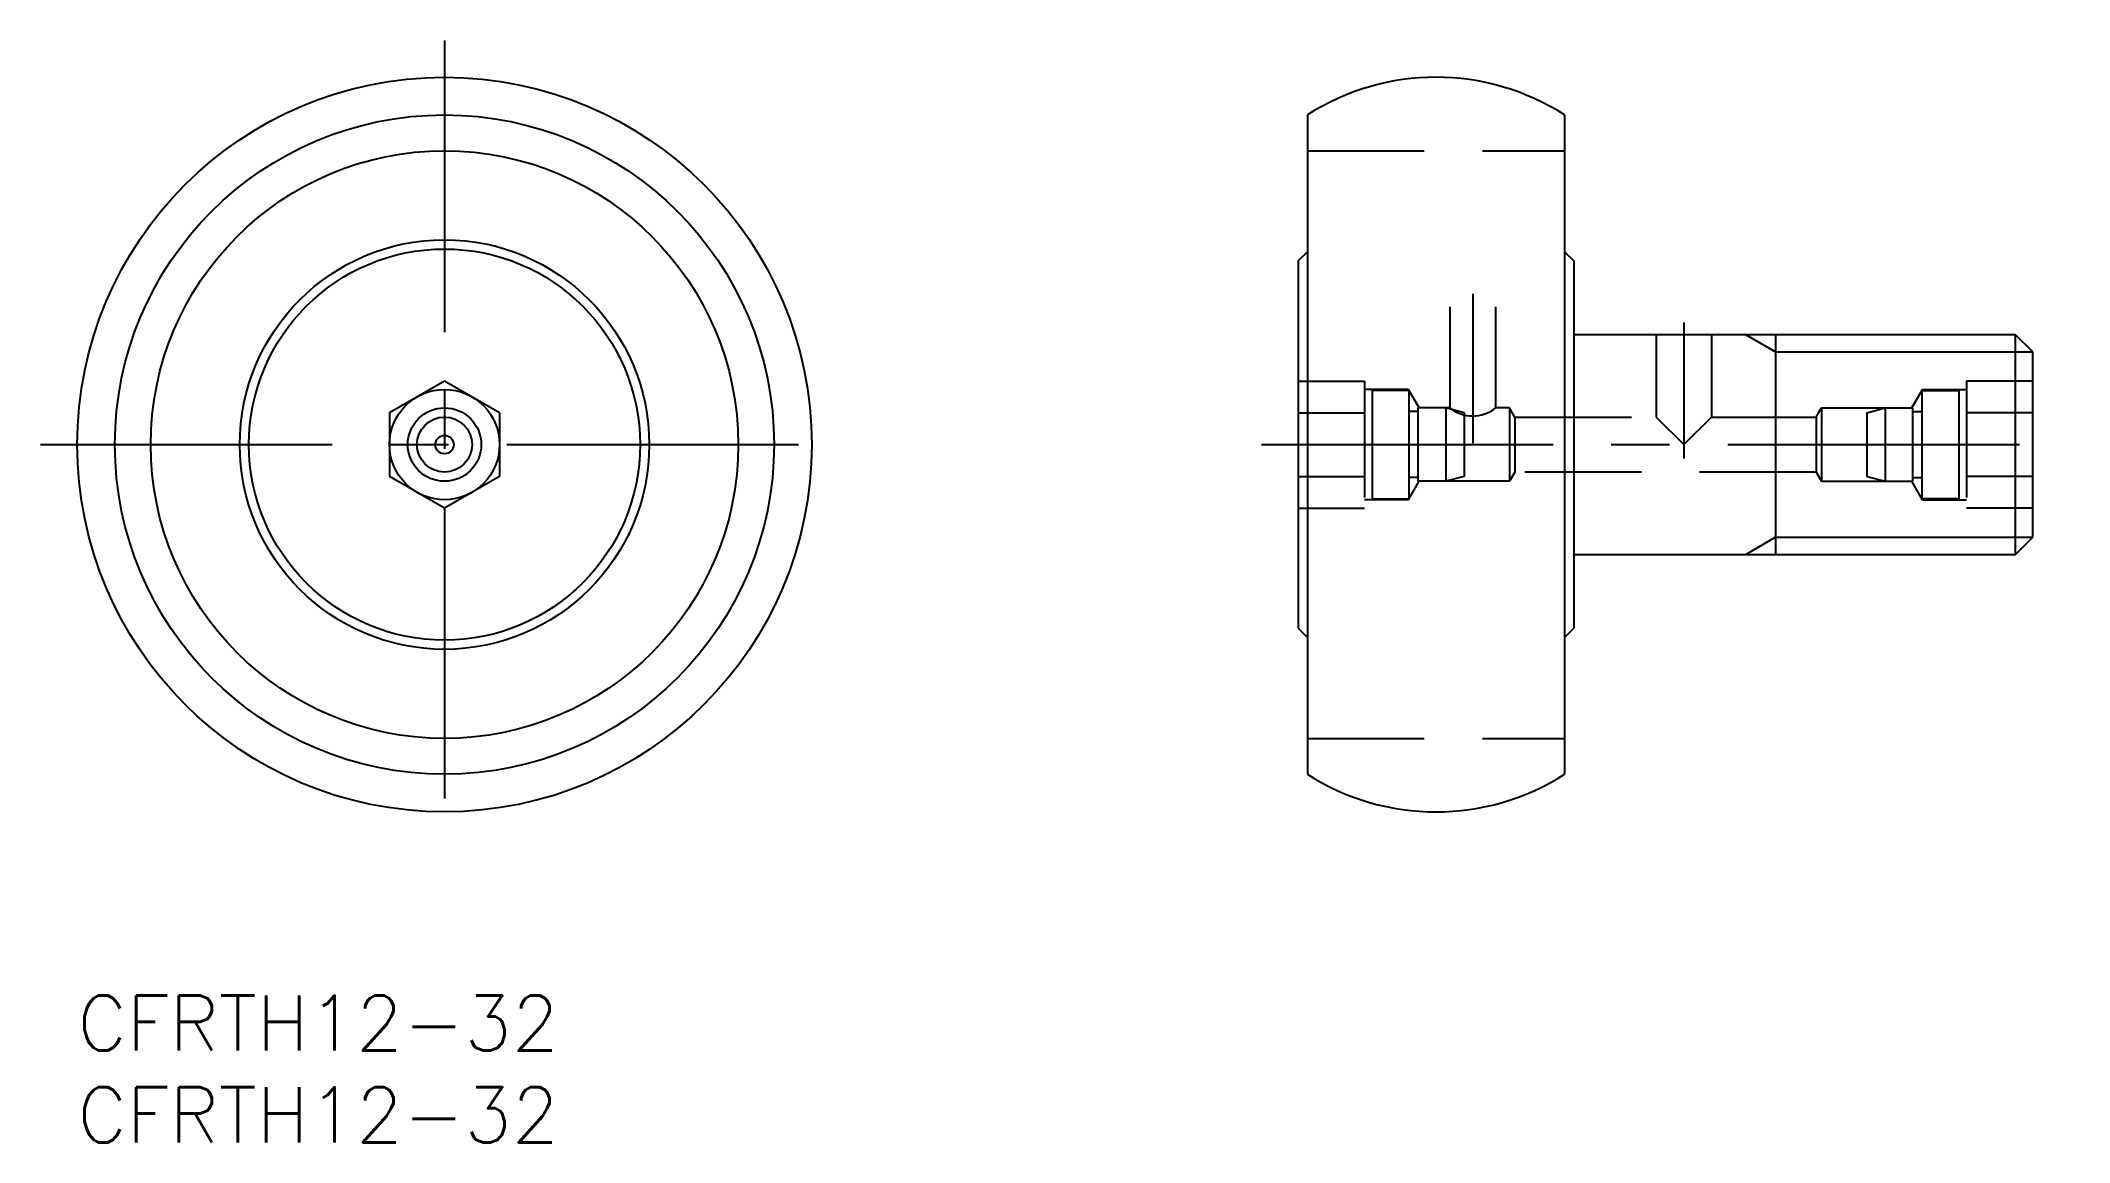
# Model space of a CAD drawing. Extents: x -2 to 108, y -8 to 52.
import ezdxf

# ---------------------------------------------------------------- set-up
doc = ezdxf.new("R2010")
doc.units = 0
doc.header["$LTSCALE"] = 0.5
doc.linetypes.add('CENTER', pattern=[50.8, 31.75, -6.35, 6.35, -6.35])
doc.linetypes.add('DASHED', pattern=[19.05, 12.7, -6.35])
for name, color, linetype in [('MSM_CENTER', 1, 'CENTER'), ('MSM_CONTINUOUS', 7, 'CONTINUOUS'), ('MSM_DASHED', 4, 'DASHED'), ('MSM_NARROW', 5, 'CONTINUOUS'), ('MSM_PART_NUMBER', 7, 'CONTINUOUS')]:
    doc.layers.add(name, color=color, linetype=linetype)
doc.styles.get("Standard").update_dxf_attribs({"font": 'txt.shx', "height": 3, "bigfont": 'bigfont.shx'})

# ---------------------------------------------------------------- blocks, each defined once
blk = doc.blocks.new('*U19')
at = {"layer": 'MSM_PART_NUMBER'}
blk.add_text('CFRTH12-32', height=3, dxfattribs=at).set_placement((0, -3))
blk = doc.blocks.new('*U20')
at = {"layer": 'MSM_PART_NUMBER'}
blk.add_text('CFRTH12-32', height=3, dxfattribs=at).set_placement((0, -8))

msp = doc.modelspace()

# ---------------------------------------------------------------- linework, layer by layer
at = {"layer": 'MSM_CENTER'}
for p, q in [((20, 52), (20, 8)), ((76, 38.21), (76, 30.08)), ((87.5, 36.65), (87.5, 29.25)), ((-2, 30), (42, 30)), ((64.5, 30), (108.5, 30))]:
    msp.add_line(p, q, dxfattribs=at)
at = {"layer": 'MSM_CONTINUOUS'}
for p, q in [((67, 47.95), (67, 12.05)), ((81, 47.95), (81, 12.05)), ((67, 40.5), (66.5, 40)), ((66.5, 40), (66.5, 20)), ((81, 40.5), (81.5, 40)), ((81.5, 40), (81.5, 20)), ((81.5, 36), (105.55, 36)), ((92.5, 36), (92.5, 24)), ((106.5, 35.05), (105.55, 36)), ((105.55, 36), (105.55, 24)), ((106.5, 24.95), (106.5, 35.05)), ((20, 33.46), (17, 31.73)), ((23, 31.73), (20, 33.46)), ((17, 31.73), (17, 28.27)), ((23, 31.73), (23, 28.27)), ((20, 26.54), (17, 28.27)), ((23, 28.27), (20, 26.54)), ((105.55, 24), (106.5, 24.95)), ((105.55, 24), (81.5, 24)), ((66.5, 20), (67, 19.5)), ((81.5, 20), (81, 19.5))]:
    msp.add_line(p, q, dxfattribs=at)
for radius in [20, 17.95, 16, 11.15, 10.65, 3, 2, 1.5, 0.5]:
    msp.add_circle((20, 30), radius, dxfattribs=at)
for centre, start, end in [((74, 37), 57.421, 122.579), ((74, 23), 237.421, 302.579)]:
    msp.add_arc(centre, 13, start, end, dxfattribs=at)
at = {"layer": 'MSM_DASHED'}
for p, q in [((67, 46), (81, 46)), ((74.75, 37.5), (74.75, 32)), ((77.25, 37.5), (77.25, 32)), ((86, 36), (86, 31.5)), ((89, 36), (89, 31.5)), ((66.5, 33.46), (70.1, 33.46)), ((70.1, 33.46), (70.1, 26.54)), ((102.9, 33.46), (102.9, 26.54)), ((106.5, 33.46), (102.9, 33.46)), ((72.5, 33), (70.1, 33)), ((70.53, 32.95), (70.53, 27.05)), ((72.53, 32.95), (70.53, 32.95)), ((73.08, 32), (72.5, 33)), ((72.5, 33), (72.5, 32.95)), ((72.53, 32.95), (72.53, 27.05)), ((99.92, 32), (100.5, 33)), ((100.47, 32.95), (100.47, 27.05)), ((100.47, 32.95), (102.47, 32.95)), ((100.5, 33), (100.5, 32.95)), ((100.5, 33), (102.9, 33)), ((102.47, 32.95), (102.47, 27.05)), ((66.5, 31.73), (70.1, 31.73)), ((73.03, 31.8), (72.53, 31.8)), ((74.75, 32), (73.03, 32)), ((73.03, 28), (73.03, 32)), ((74.53, 32), (74.53, 28)), ((75.53, 31.73), (74.53, 32)), ((75.53, 31.73), (75.53, 28.27)), ((78, 32), (77.25, 32)), ((78, 32), (78, 28)), ((78.29, 31.5), (78, 32)), ((78.29, 31.5), (86, 31.5)), ((78.29, 31.5), (78.29, 28.5)), ((86, 31.5), (87.5, 30)), ((87.5, 30), (89, 31.5)), ((89, 31.5), (94.71, 31.5)), ((94.71, 31.5), (95, 32)), ((94.71, 31.5), (94.71, 28.5)), ((95, 32), (95, 28)), ((95, 32), (99.97, 32)), ((97.47, 31.73), (98.47, 32)), ((97.47, 31.73), (97.47, 28.27)), ((98.47, 32), (98.47, 28)), ((99.97, 28), (99.97, 32)), ((99.97, 31.8), (100.47, 31.8)), ((106.5, 31.73), (102.9, 31.73)), ((66.5, 28.27), (70.1, 28.27)), ((72.5, 27), (73.08, 28)), ((73.03, 28.2), (72.53, 28.2)), ((78, 28), (73.03, 28)), ((75.53, 28.27), (74.53, 28)), ((78.29, 28.5), (78, 28)), ((94.71, 28.5), (78.29, 28.5)), ((94.71, 28.5), (95, 28)), ((95, 28), (99.97, 28)), ((97.47, 28.27), (98.47, 28)), ((100.5, 27), (99.92, 28)), ((99.97, 28.2), (100.47, 28.2)), ((106.5, 28.27), (102.9, 28.27)), ((66.5, 26.54), (70.1, 26.54)), ((72.5, 27), (70.1, 27)), ((70.53, 27.05), (72.53, 27.05)), ((72.5, 27.05), (72.5, 27)), ((102.47, 27.05), (100.47, 27.05)), ((100.5, 27.05), (100.5, 27)), ((100.5, 27), (102.9, 27)), ((106.5, 26.54), (102.9, 26.54)), ((67, 14), (81, 14))]:
    msp.add_line(p, q, dxfattribs=at)
msp.add_arc((76, 33.56), 2, 231.3562, 308.6438, dxfattribs=at)
at = {"layer": 'MSM_NARROW'}
for p, q in [((90.86, 36), (92.5, 35.05)), ((92.5, 35.05), (106.5, 35.05)), ((92.5, 24.95), (90.86, 24)), ((92.5, 24.95), (106.5, 24.95))]:
    msp.add_line(p, q, dxfattribs=at)

# ---------------------------------------------------------------- block references
at = {"layer": 'MSM_CONTINUOUS'}
for name in ['*U19', '*U20']:
    msp.add_blockref(name, (0, 0), dxfattribs=at)

doc.saveas('drawing.dxf')
